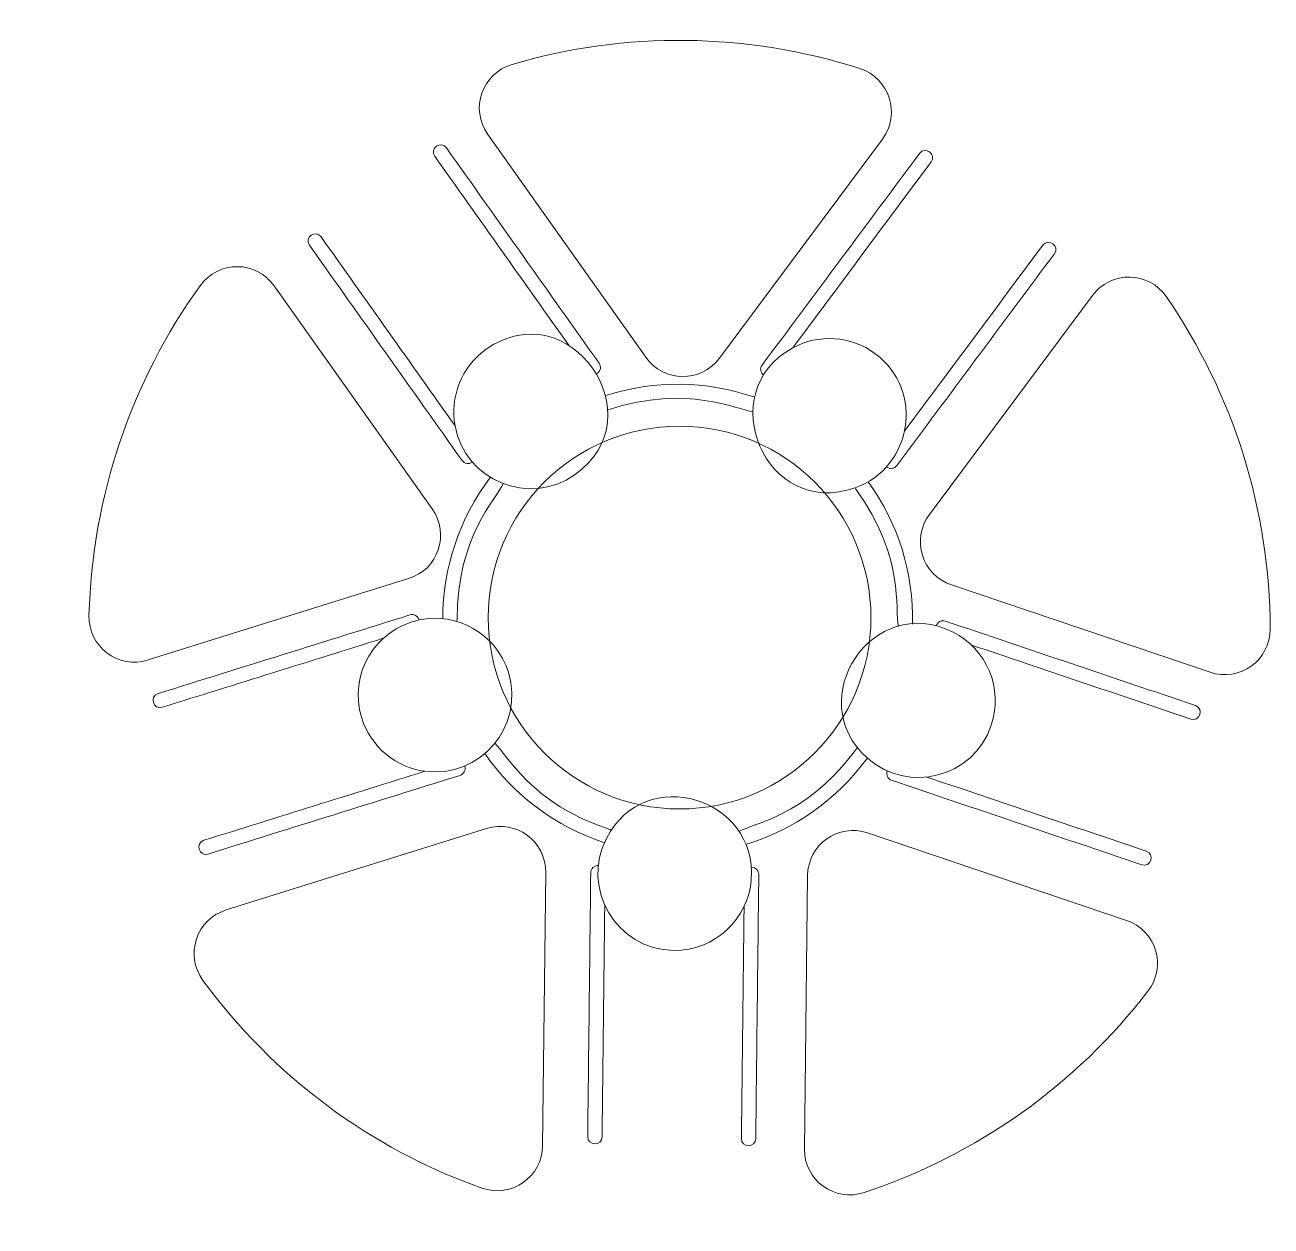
# Model space of a CAD drawing. Header units: centimetres. Extents: x -129.3 to -71.3, y -1.4 to 86.6.
# Drawn here: x -93.001 to -89.814, y 6.585 to 9.656 of the extents above; entities that cross this region are included whole.
import ezdxf

# ---------------------------------------------------------------- set-up
doc = ezdxf.new("R2010")
doc.units = ezdxf.units.CM
doc.header["$MEASUREMENT"] = 0
doc.layers.add('Camada 1', color=7, linetype='Continuous')

msp = doc.modelspace()

# ---------------------------------------------------------------- linework, layer by layer
at = {"layer": 'Camada 1', "color": 250, "lineweight": 20}
msp.add_open_spline([(-99.75825, -1.37179), (-99.75825, -1.37179), (-71.75824, -1.37179), (-71.75824, -1.37179), (-71.75824, -1.37179), (-71.48325, -1.37179), (-71.25825, -1.14679), (-71.25825, -0.87179), (-71.25825, -0.87179), (-71.25825, -0.87179), (-71.25825, 42.12822), (-71.25825, 42.12822), (-71.25825, 42.12822), (-71.25825, 42.40323), (-71.48325, 42.62823), (-71.75824, 42.62823), (-71.75824, 42.62823), (-71.75824, 42.62823), (-99.75825, 42.62823), (-99.75825, 42.62823), (-99.75825, 42.62823), (-100.03324, 42.62823), (-100.25825, 42.40323), (-100.25825, 42.12822), (-100.25825, 42.12822), (-100.25825, 42.12822), (-100.25825, -0.87179), (-100.25825, -0.87179), (-100.25825, -0.87179), (-100.25825, -1.14679), (-100.03324, -1.37179), (-99.75825, -1.37179)], degree=3, knots=[0, 0, 0, 0, 0.1111111, 0.1111111, 0.1111111, 0.1111111, 0.2222222, 0.2222222, 0.2222222, 0.2222222, 0.3333333, 0.3333333, 0.3333333, 0.3333333, 0.4444444, 0.4444444, 0.4444444, 0.4444444, 0.5555556, 0.5555556, 0.5555556, 0.5555556, 0.6666667, 0.6666667, 0.6666667, 0.6666667, 0.7777778, 0.7777778, 0.7777778, 0.7777778, 1, 1, 1, 1], dxfattribs=at)
at = {"layer": 'Camada 1', "lineweight": 9}
for points, knots in [([(-94.23929, 7.46276), (-94.31193, 7.55647), (-94.21574, 7.59602), (-94.27695, 7.70977), (-94.27695, 7.70977), (-94.34021, 7.82732), (-94.28513, 7.7975), (-94.28832, 7.8985), (-94.28832, 7.8985), (-94.29082, 7.9778), (-94.34567, 8.00059), (-94.31941, 8.07545), (-94.31941, 8.07545), (-94.26642, 8.22652), (-94.3271, 8.20227), (-94.32768, 8.2909), (-94.32768, 8.2909), (-94.32809, 8.35461), (-94.26402, 8.38742), (-94.28787, 8.48804), (-94.28787, 8.48804), (-94.31865, 8.61789), (-94.27334, 8.57474), (-94.25023, 8.67336), (-94.25023, 8.67336), (-94.2321, 8.75076), (-94.27894, 8.78702), (-94.23436, 8.85227), (-94.23436, 8.85227), (-94.14408, 8.98443), (-94.20894, 8.97726), (-94.18651, 9.06259), (-94.18651, 9.06259), (-94.17025, 9.12444), (-94.09988, 9.1394), (-94.09701, 9.24259), (-94.09701, 9.24259), (-94.09329, 9.37593), (-94.06054, 9.32274), (-94.01273, 9.41196), (-94.01273, 9.41196), (-93.97522, 9.482), (-94.0111, 9.52895), (-93.95123, 9.5806), (-93.95123, 9.5806), (-93.82986, 9.68533), (-93.89426, 9.69488), (-93.85045, 9.7715), (-93.85045, 9.7715), (-93.81878, 9.82692), (-93.74701, 9.8231), (-93.71743, 9.9221), (-93.71743, 9.9221), (-93.67921, 10.05011), (-93.66133, 9.98996), (-93.59198, 10.06381), (-93.59198, 10.06381), (-93.53792, 10.12137), (-93.56031, 10.17657), (-93.48895, 10.2109), (-93.48895, 10.2109), (-93.34452, 10.28038), (-93.40456, 10.30628), (-93.34241, 10.36912), (-93.34241, 10.36912), (-93.29743, 10.41459), (-93.22912, 10.3922), (-93.17493, 10.48022), (-93.17493, 10.48022), (-93.10492, 10.59394), (-93.10308, 10.53129), (-93.01704, 10.58463), (-93.01704, 10.58463), (-92.94984, 10.62629), (-92.95729, 10.68534), (-92.87951, 10.70008), (-92.87951, 10.70008), (-92.72218, 10.72988), (-92.77327, 10.77032), (-92.69699, 10.815), (-92.69699, 10.815), (-92.64227, 10.84705), (-92.58157, 10.80838), (-92.50632, 10.87918), (-92.50632, 10.87918), (-92.4091, 10.97068), (-92.42357, 10.90975), (-92.32692, 10.93893), (-92.32692, 10.93893), (-92.25101, 10.96187), (-92.24313, 11.02078), (-92.16413, 11.01481), (-92.16413, 11.01481), (-92.00464, 11.00275), (-92.04335, 11.05517), (-91.95815, 11.07859), (-91.95815, 11.07859), (-91.89689, 11.09543), (-91.84839, 11.04228), (-91.75733, 11.09125), (-91.75733, 11.09125), (-91.63987, 11.15444), (-91.66958, 11.09944), (-91.56861, 11.10261), (-91.56861, 11.10261), (-91.48942, 11.10511), (-91.46633, 11.15987), (-91.39167, 11.13369), (-91.39167, 11.13369), (-91.24064, 11.08069), (-91.26453, 11.14145), (-91.1762, 11.14196), (-91.1762, 11.14196), (-91.11244, 11.14231), (-91.0796, 11.0783), (-90.97906, 11.10215), (-90.97906, 11.10215), (-90.84934, 11.13293), (-90.89227, 11.0876), (-90.79374, 11.0645), (-90.79374, 11.0645), (-90.71638, 11.04639), (-90.68012, 11.09321), (-90.61484, 11.04864), (-90.61484, 11.04864), (-90.48265, 10.95839), (-90.4899, 11.0232), (-90.40452, 11.00081), (-90.40452, 11.00081), (-90.34283, 10.98462), (-90.32768, 10.91418), (-90.22452, 10.91131), (-90.22452, 10.91131), (-90.09118, 10.90758), (-90.14438, 10.8748), (-90.05513, 10.82701), (-90.05513, 10.82701), (-89.98499, 10.78946), (-89.93816, 10.82536), (-89.88652, 10.76551), (-89.88652, 10.76551), (-89.78182, 10.64419), (-89.77226, 10.70855), (-89.69561, 10.66472), (-89.69561, 10.66472), (-89.64019, 10.63305), (-89.64402, 10.56126), (-89.54502, 10.53173), (-89.54502, 10.53173), (-89.4171, 10.49357), (-89.47713, 10.47556), (-89.40331, 10.40625), (-89.40331, 10.40625), (-89.34571, 10.35216), (-89.29051, 10.37459), (-89.2562, 10.30322), (-89.2562, 10.30322), (-89.18678, 10.15888), (-89.16081, 10.21883), (-89.09797, 10.15668), (-89.09797, 10.15668), (-89.05265, 10.11184), (-89.07485, 10.04337), (-88.98685, 9.98921), (-88.98685, 9.98921), (-88.87329, 9.91931), (-88.93579, 9.91735), (-88.88249, 9.83135), (-88.88249, 9.83135), (-88.83714, 9.75815), (-88.77841, 9.77663), (-88.76531, 9.68101), (-88.76531, 9.68101), (-88.74456, 9.52959), (-88.63935, 9.57263), (-88.63655, 9.44816), (-88.63655, 9.44816), (-88.63332, 9.30472), (-88.53552, 9.32095), (-88.53454, 9.22132), (-88.53454, 9.22132), (-88.533, 9.0652), (-88.48855, 9.10781), (-88.45882, 9.02687), (-88.45882, 9.02687), (-88.43588, 8.96444), (-88.48932, 8.91624), (-88.41354, 8.81867), (-88.41354, 8.81867), (-88.3409, 8.72512), (-88.43705, 8.68553), (-88.37584, 8.57163), (-88.37584, 8.57163), (-88.31265, 8.45405), (-88.36771, 8.48387), (-88.36449, 8.3829), (-88.36449, 8.3829), (-88.36196, 8.30362), (-88.30726, 8.28069), (-88.3334, 8.20597), (-88.3334, 8.20597), (-88.38637, 8.05461), (-88.32569, 8.07914), (-88.32516, 7.99049), (-88.32516, 7.99049), (-88.32478, 7.9267), (-88.38883, 7.89395), (-88.36494, 7.79336), (-88.36494, 7.79336), (-88.33414, 7.66362), (-88.37959, 7.70649), (-88.40259, 7.60802), (-88.40259, 7.60802), (-88.4207, 7.53055), (-88.37391, 7.4944), (-88.41845, 7.42912), (-88.41845, 7.42912), (-88.50874, 7.29682), (-88.44387, 7.30415), (-88.46631, 7.2188), (-88.46631, 7.2188), (-88.48255, 7.15707), (-88.55293, 7.14198), (-88.55578, 7.0388), (-88.55578, 7.0388), (-88.55945, 6.90558), (-88.59231, 6.95861), (-88.6401, 6.86942), (-88.6401, 6.86942), (-88.67765, 6.79932), (-88.64175, 6.75241), (-88.7016, 6.7008), (-88.7016, 6.7008), (-88.82282, 6.59626), (-88.75862, 6.58637), (-88.80236, 6.50989), (-88.80236, 6.50989), (-88.83406, 6.45447), (-88.90587, 6.45823), (-88.93538, 6.35931), (-88.93538, 6.35931), (-88.97355, 6.23138), (-88.99161, 6.29141), (-89.06084, 6.2176), (-89.06084, 6.2176), (-89.11498, 6.15989), (-89.09251, 6.10478), (-89.1639, 6.07047), (-89.1639, 6.07047), (-89.30815, 6.00115), (-89.2483, 5.97502), (-89.31042, 5.91226), (-89.31042, 5.91226), (-89.35536, 5.86685), (-89.42383, 5.88908), (-89.47792, 5.80116), (-89.47792, 5.80116), (-89.54786, 5.68748), (-89.54974, 5.75012), (-89.63578, 5.69675), (-89.63578, 5.69675), (-89.70303, 5.65503), (-89.69556, 5.59602), (-89.77334, 5.58131), (-89.77334, 5.58131), (-89.93055, 5.5516), (-89.87978, 5.51082), (-89.95586, 5.46639), (-89.95586, 5.46639), (-90.01071, 5.43435), (-90.07134, 5.47306), (-90.1465, 5.40226), (-90.1465, 5.40226), (-90.24359, 5.31077), (-90.22905, 5.37172), (-90.3259, 5.34246), (-90.3259, 5.34246), (-90.40167, 5.31957), (-90.40971, 5.26062), (-90.4887, 5.26656), (-90.4887, 5.26656), (-90.64835, 5.27856), (-90.60947, 5.22617), (-90.6947, 5.20281), (-90.6947, 5.20281), (-90.75605, 5.186), (-90.80445, 5.23923), (-90.89547, 5.1902), (-90.89547, 5.1902), (-91.01304, 5.12688), (-90.98318, 5.18196), (-91.08424, 5.17877), (-91.08424, 5.17877), (-91.16355, 5.17627), (-91.18642, 5.12148), (-91.26117, 5.14769), (-91.26117, 5.14769), (-91.41234, 5.20068), (-91.38822, 5.1399), (-91.47662, 5.13942), (-91.47662, 5.13942), (-91.54042, 5.13907), (-91.57317, 5.20308), (-91.67378, 5.17924), (-91.67378, 5.17924), (-91.80362, 5.14847), (-91.76049, 5.19382), (-91.8591, 5.21688), (-91.8591, 5.21688), (-91.9365, 5.23497), (-91.97271, 5.18818), (-92.03799, 5.23275), (-92.03799, 5.23275), (-92.17014, 5.32298), (-92.16292, 5.25816), (-92.24833, 5.28057), (-92.24833, 5.28057), (-92.31001, 5.29676), (-92.32504, 5.36717), (-92.42834, 5.37009), (-92.42834, 5.37009), (-92.56181, 5.37386), (-92.50843, 5.4066), (-92.59772, 5.45438), (-92.59772, 5.45438), (-92.66782, 5.49188), (-92.71478, 5.45607), (-92.76632, 5.51589), (-92.76632, 5.51589), (-92.87078, 5.63712), (-92.8808, 5.57291), (-92.95723, 5.61665), (-92.95723, 5.61665), (-93.01255, 5.64829), (-93.00889, 5.72014), (-93.10783, 5.74968), (-93.10783, 5.74968), (-93.23569, 5.78784), (-93.17572, 5.80579), (-93.24951, 5.87513), (-93.24951, 5.87513), (-93.30717, 5.9293), (-93.36228, 5.90673), (-93.39664, 5.97819), (-93.39664, 5.97819), (-93.46608, 6.12256), (-93.49204, 6.06254), (-93.55488, 6.12473), (-93.55488, 6.12473), (-93.60024, 6.16962), (-93.57802, 6.23812), (-93.66592, 6.29221), (-93.66592, 6.29221), (-93.77967, 6.3622), (-93.71696, 6.36409), (-93.77035, 6.45007), (-93.77035, 6.45007), (-93.81218, 6.51741), (-93.87106, 6.50972), (-93.8858, 6.5876), (-93.8858, 6.5876), (-93.91556, 6.74489), (-93.95603, 6.69381), (-94.00072, 6.77013), (-94.00072, 6.77013), (-94.03279, 6.82492), (-93.99407, 6.88558), (-94.06489, 6.96081), (-94.06489, 6.96081), (-94.1564, 7.05803), (-94.09548, 7.04352), (-94.12465, 7.1402), (-94.12465, 7.1402), (-94.14751, 7.21595), (-94.20647, 7.22392), (-94.20054, 7.30297), (-94.20054, 7.30297), (-94.19567, 7.3678), (-94.19087, 7.4005), (-94.23929, 7.46276)], [0, 0, 0, 0, 0.0104167, 0.0104167, 0.0104167, 0.0104167, 0.0208333, 0.0208333, 0.0208333, 0.0208333, 0.03125, 0.03125, 0.03125, 0.03125, 0.0416667, 0.0416667, 0.0416667, 0.0416667, 0.0520833, 0.0520833, 0.0520833, 0.0520833, 0.0625, 0.0625, 0.0625, 0.0625, 0.0729167, 0.0729167, 0.0729167, 0.0729167, 0.0833333, 0.0833333, 0.0833333, 0.0833333, 0.09375, 0.09375, 0.09375, 0.09375, 0.1041667, 0.1041667, 0.1041667, 0.1041667, 0.1145833, 0.1145833, 0.1145833, 0.1145833, 0.125, 0.125, 0.125, 0.125, 0.1354167, 0.1354167, 0.1354167, 0.1354167, 0.1458333, 0.1458333, 0.1458333, 0.1458333, 0.15625, 0.15625, 0.15625, 0.15625, 0.1666667, 0.1666667, 0.1666667, 0.1666667, 0.1770833, 0.1770833, 0.1770833, 0.1770833, 0.1875, 0.1875, 0.1875, 0.1875, 0.1979167, 0.1979167, 0.1979167, 0.1979167, 0.2083333, 0.2083333, 0.2083333, 0.2083333, 0.21875, 0.21875, 0.21875, 0.21875, 0.2291667, 0.2291667, 0.2291667, 0.2291667, 0.2395833, 0.2395833, 0.2395833, 0.2395833, 0.25, 0.25, 0.25, 0.25, 0.2604167, 0.2604167, 0.2604167, 0.2604167, 0.2708333, 0.2708333, 0.2708333, 0.2708333, 0.28125, 0.28125, 0.28125, 0.28125, 0.2916667, 0.2916667, 0.2916667, 0.2916667, 0.3020833, 0.3020833, 0.3020833, 0.3020833, 0.3125, 0.3125, 0.3125, 0.3125, 0.3229167, 0.3229167, 0.3229167, 0.3229167, 0.3333333, 0.3333333, 0.3333333, 0.3333333, 0.34375, 0.34375, 0.34375, 0.34375, 0.3541667, 0.3541667, 0.3541667, 0.3541667, 0.3645833, 0.3645833, 0.3645833, 0.3645833, 0.375, 0.375, 0.375, 0.375, 0.3854167, 0.3854167, 0.3854167, 0.3854167, 0.3958333, 0.3958333, 0.3958333, 0.3958333, 0.40625, 0.40625, 0.40625, 0.40625, 0.4166667, 0.4166667, 0.4166667, 0.4166667, 0.4270833, 0.4270833, 0.4270833, 0.4270833, 0.4375, 0.4375, 0.4375, 0.4375, 0.4479167, 0.4479167, 0.4479167, 0.4479167, 0.4583333, 0.4583333, 0.4583333, 0.4583333, 0.46875, 0.46875, 0.46875, 0.46875, 0.4791667, 0.4791667, 0.4791667, 0.4791667, 0.4895833, 0.4895833, 0.4895833, 0.4895833, 0.5, 0.5, 0.5, 0.5, 0.5104167, 0.5104167, 0.5104167, 0.5104167, 0.5208333, 0.5208333, 0.5208333, 0.5208333, 0.53125, 0.53125, 0.53125, 0.53125, 0.5416667, 0.5416667, 0.5416667, 0.5416667, 0.5520833, 0.5520833, 0.5520833, 0.5520833, 0.5625, 0.5625, 0.5625, 0.5625, 0.5729167, 0.5729167, 0.5729167, 0.5729167, 0.5833333, 0.5833333, 0.5833333, 0.5833333, 0.59375, 0.59375, 0.59375, 0.59375, 0.6041667, 0.6041667, 0.6041667, 0.6041667, 0.6145833, 0.6145833, 0.6145833, 0.6145833, 0.625, 0.625, 0.625, 0.625, 0.6354167, 0.6354167, 0.6354167, 0.6354167, 0.6458333, 0.6458333, 0.6458333, 0.6458333, 0.65625, 0.65625, 0.65625, 0.65625, 0.6666667, 0.6666667, 0.6666667, 0.6666667, 0.6770833, 0.6770833, 0.6770833, 0.6770833, 0.6875, 0.6875, 0.6875, 0.6875, 0.6979167, 0.6979167, 0.6979167, 0.6979167, 0.7083333, 0.7083333, 0.7083333, 0.7083333, 0.71875, 0.71875, 0.71875, 0.71875, 0.7291667, 0.7291667, 0.7291667, 0.7291667, 0.7395833, 0.7395833, 0.7395833, 0.7395833, 0.75, 0.75, 0.75, 0.75, 0.7604167, 0.7604167, 0.7604167, 0.7604167, 0.7708333, 0.7708333, 0.7708333, 0.7708333, 0.78125, 0.78125, 0.78125, 0.78125, 0.7916667, 0.7916667, 0.7916667, 0.7916667, 0.8020833, 0.8020833, 0.8020833, 0.8020833, 0.8125, 0.8125, 0.8125, 0.8125, 0.8229167, 0.8229167, 0.8229167, 0.8229167, 0.8333333, 0.8333333, 0.8333333, 0.8333333, 0.84375, 0.84375, 0.84375, 0.84375, 0.8541667, 0.8541667, 0.8541667, 0.8541667, 0.8645833, 0.8645833, 0.8645833, 0.8645833, 0.875, 0.875, 0.875, 0.875, 0.8854167, 0.8854167, 0.8854167, 0.8854167, 0.8958333, 0.8958333, 0.8958333, 0.8958333, 0.90625, 0.90625, 0.90625, 0.90625, 0.9166667, 0.9166667, 0.9166667, 0.9166667, 0.9270833, 0.9270833, 0.9270833, 0.9270833, 0.9375, 0.9375, 0.9375, 0.9375, 0.9479167, 0.9479167, 0.9479167, 0.9479167, 0.9583333, 0.9583333, 0.9583333, 0.9583333, 0.96875, 0.96875, 0.96875, 0.96875, 0.9791667, 0.9791667, 0.9791667, 0.9791667, 1, 1, 1, 1]), ([(-91.75491, 9.55506), (-91.4645, 9.64084), (-91.15399, 9.63682), (-90.86562, 9.54459), (-90.86562, 9.54459), (-90.78919, 9.52013), (-90.75975, 9.42853), (-90.80767, 9.36414), (-90.80767, 9.36414), (-90.80767, 9.36414), (-91.22448, 8.80408), (-91.22448, 8.80408), (-91.22448, 8.80408), (-91.27192, 8.74036), (-91.36692, 8.74142), (-91.41289, 8.80626), (-91.41289, 8.80626), (-91.41289, 8.80626), (-91.81692, 9.37601), (-91.81692, 9.37601), (-91.81692, 9.37601), (-91.86332, 9.44144), (-91.83184, 9.53233), (-91.75491, 9.55506)], [0, 0, 0, 0, 0.1428571, 0.1428571, 0.1428571, 0.1428571, 0.2857143, 0.2857143, 0.2857143, 0.2857143, 0.4285714, 0.4285714, 0.4285714, 0.4285714, 0.5714286, 0.5714286, 0.5714286, 0.5714286, 0.7142857, 0.7142857, 0.7142857, 0.7142857, 1, 1, 1, 1]), ([(-92.83697, 8.14662), (-92.82862, 8.44929), (-92.72969, 8.74361), (-92.55267, 8.98932), (-92.55267, 8.98932), (-92.50578, 9.05441), (-92.40958, 9.05408), (-92.36318, 8.98863), (-92.36318, 8.98863), (-92.36318, 8.98863), (-91.95915, 8.4189), (-91.95915, 8.4189), (-91.95915, 8.4189), (-91.91318, 8.35405), (-91.94361, 8.26404), (-92.01943, 8.24037), (-92.01943, 8.24037), (-92.01943, 8.24037), (-92.68583, 8.03225), (-92.68583, 8.03225), (-92.68583, 8.03225), (-92.76245, 8.00832), (-92.83914, 8.06638), (-92.83697, 8.14662)], [0, 0, 0, 0, 0.1428571, 0.1428571, 0.1428571, 0.1428571, 0.2857143, 0.2857143, 0.2857143, 0.2857143, 0.4285714, 0.4285714, 0.4285714, 0.4285714, 0.5714286, 0.5714286, 0.5714286, 0.5714286, 0.7142857, 0.7142857, 0.7142857, 0.7142857, 1, 1, 1, 1]), ([(-90.08102, 8.96069), (-89.90909, 8.71023), (-89.81671, 8.41556), (-89.81587, 8.11166), (-89.81587, 8.11166), (-89.81565, 8.03152), (-89.89366, 7.97539), (-89.96959, 8.00103), (-89.96959, 8.00103), (-89.96959, 8.00103), (-90.63111, 8.22442), (-90.63111, 8.22442), (-90.63111, 8.22442), (-90.7064, 8.24983), (-90.73474, 8.34054), (-90.68728, 8.4043), (-90.68728, 8.4043), (-90.68728, 8.4043), (-90.27045, 8.9643), (-90.27045, 8.9643), (-90.27045, 8.9643), (-90.22257, 9.02867), (-90.1264, 9.02681), (-90.08102, 8.96069)], [0, 0, 0, 0, 0.1428571, 0.1428571, 0.1428571, 0.1428571, 0.2857143, 0.2857143, 0.2857143, 0.2857143, 0.4285714, 0.4285714, 0.4285714, 0.4285714, 0.5714286, 0.5714286, 0.5714286, 0.5714286, 0.7142857, 0.7142857, 0.7142857, 0.7142857, 1, 1, 1, 1]), ([(-91.32642, 8.63008), (-91.05613, 8.63008), (-90.83701, 8.41098), (-90.83701, 8.14068), (-90.83701, 8.14068), (-90.83701, 7.87039), (-91.05613, 7.65127), (-91.32642, 7.65127), (-91.32642, 7.65127), (-91.59671, 7.65127), (-91.81583, 7.87039), (-91.81583, 8.14068), (-91.81583, 8.14068), (-91.81583, 8.41098), (-91.59671, 8.63008), (-91.32642, 8.63008)], [0, 0, 0, 0, 0.2, 0.2, 0.2, 0.2, 0.4, 0.4, 0.4, 0.4, 0.6, 0.6, 0.6, 0.6, 1, 1, 1, 1]), ([(-91.83194, 6.68198), (-92.11841, 6.78327), (-92.36596, 6.96798), (-92.54545, 7.21307), (-92.54545, 7.21307), (-92.59285, 7.27778), (-92.56275, 7.36913), (-92.48618, 7.39303), (-92.48618, 7.39303), (-92.48618, 7.39303), (-91.81983, 7.60114), (-91.81983, 7.60114), (-91.81983, 7.60114), (-91.74399, 7.62484), (-91.66774, 7.56812), (-91.66866, 7.48864), (-91.66866, 7.48864), (-91.66866, 7.48864), (-91.67669, 6.79046), (-91.67669, 6.79046), (-91.67669, 6.79046), (-91.67762, 6.71034), (-91.75637, 6.65527), (-91.83194, 6.68198)], [0, 0, 0, 0, 0.1428571, 0.1428571, 0.1428571, 0.1428571, 0.2857143, 0.2857143, 0.2857143, 0.2857143, 0.4285714, 0.4285714, 0.4285714, 0.4285714, 0.5714286, 0.5714286, 0.5714286, 0.5714286, 0.7142857, 0.7142857, 0.7142857, 0.7142857, 1, 1, 1, 1]), ([(-90.12849, 7.18517), (-90.31258, 6.94575), (-90.56732, 6.76511), (-90.85417, 6.67057), (-90.85417, 6.67057), (-90.93039, 6.64546), (-91.00801, 6.70228), (-91.00708, 6.78252), (-91.00708, 6.78252), (-91.00708, 6.78252), (-90.99905, 7.48094), (-90.99905, 7.48094), (-90.99905, 7.48094), (-90.99813, 7.56042), (-90.92065, 7.61537), (-90.84534, 7.58994), (-90.84534, 7.58994), (-90.84534, 7.58994), (-90.18356, 7.3665), (-90.18356, 7.3665), (-90.18356, 7.3665), (-90.10754, 7.34084), (-90.07959, 7.2488), (-90.12849, 7.18517)], [0, 0, 0, 0, 0.1428571, 0.1428571, 0.1428571, 0.1428571, 0.2857143, 0.2857143, 0.2857143, 0.2857143, 0.4285714, 0.4285714, 0.4285714, 0.4285714, 0.5714286, 0.5714286, 0.5714286, 0.5714286, 0.7142857, 0.7142857, 0.7142857, 0.7142857, 1, 1, 1, 1])]:
    msp.add_open_spline(points, degree=3, knots=knots, dxfattribs=at)
at = {"layer": 'Camada 1', "color": 140, "lineweight": 9}
for points, knots in [([(-91.60992, 8.83716), (-91.72413, 8.99819), (-91.83835, 9.15925), (-91.95255, 9.3203), (-91.95255, 9.3203), (-91.96652, 9.34), (-91.93657, 9.36124), (-91.9226, 9.34154), (-91.9226, 9.34154), (-91.79243, 9.15796), (-91.66225, 8.97438), (-91.53207, 8.79082), (-91.53207, 8.79082), (-91.52623, 8.78257), (-91.52818, 8.77108), (-91.5372, 8.76473)], [0, 0, 0, 0, 0.2, 0.2, 0.2, 0.2, 0.4, 0.4, 0.4, 0.4, 0.6, 0.6, 0.6, 0.6, 1, 1, 1, 1]), ([(-91.11136, 8.76009), (-91.11985, 8.76644), (-91.12154, 8.77796), (-91.1155, 8.78606), (-91.1155, 8.78606), (-90.98097, 8.96645), (-90.84697, 9.14724), (-90.71244, 9.32763), (-90.71244, 9.32763), (-90.69801, 9.347), (-90.66858, 9.32503), (-90.68303, 9.30567), (-90.68303, 9.30567), (-90.80102, 9.14743), (-90.91863, 8.9889), (-91.03654, 8.8306)], [0, 0, 0, 0, 0.2, 0.2, 0.2, 0.2, 0.4, 0.4, 0.4, 0.4, 0.6, 0.6, 0.6, 0.6, 1, 1, 1, 1]), ([(-91.85667, 8.53814), (-91.86529, 8.53201), (-91.8768, 8.53397), (-91.88264, 8.54221), (-91.88264, 8.54221), (-92.01281, 8.72579), (-92.14299, 8.90935), (-92.27316, 9.09292), (-92.27316, 9.09292), (-92.28714, 9.11262), (-92.25719, 9.13386), (-92.24323, 9.11416), (-92.24323, 9.11416), (-92.12902, 8.95312), (-92.01481, 8.79207), (-91.90061, 8.63101)], [0, 0, 0, 0, 0.2, 0.2, 0.2, 0.2, 0.4, 0.4, 0.4, 0.4, 0.6, 0.6, 0.6, 0.6, 1, 1, 1, 1]), ([(-90.75076, 8.61766), (-90.63281, 8.77606), (-90.51514, 8.93469), (-90.3971, 9.09297), (-90.3971, 9.09297), (-90.38265, 9.11233), (-90.35323, 9.09039), (-90.36767, 9.07104), (-90.36767, 9.07104), (-90.50221, 8.89062), (-90.63622, 8.70982), (-90.77077, 8.5294), (-90.77077, 8.5294), (-90.77679, 8.5213), (-90.78834, 8.51963), (-90.79714, 8.52623)], [0, 0, 0, 0, 0.2, 0.2, 0.2, 0.2, 0.4, 0.4, 0.4, 0.4, 0.6, 0.6, 0.6, 0.6, 1, 1, 1, 1]), ([(-91.82098, 8.82675), (-91.61007, 8.97631), (-91.38296, 8.65573), (-91.59371, 8.50628), (-91.59371, 8.50628), (-91.71225, 8.42222), (-91.87508, 8.49181), (-91.90059, 8.63099), (-91.90059, 8.63099), (-91.91392, 8.7038), (-91.88535, 8.78109), (-91.82098, 8.82675)], [0, 0, 0, 0, 0.25, 0.25, 0.25, 0.25, 0.5, 0.5, 0.5, 0.5, 1, 1, 1, 1]), ([(-90.82586, 8.81532), (-90.69818, 8.72025), (-90.73193, 8.52403), (-90.8775, 8.47255), (-90.8775, 8.47255), (-91.10742, 8.39125), (-91.24417, 8.71842), (-91.03659, 8.83055), (-91.03659, 8.83055), (-90.97147, 8.8657), (-90.88912, 8.86242), (-90.82586, 8.81532)], [0, 0, 0, 0, 0.25, 0.25, 0.25, 0.25, 0.5, 0.5, 0.5, 0.5, 1, 1, 1, 1]), ([(-91.13935, 8.6675), (-91.17902, 8.67112), (-91.30546, 8.73844), (-91.50659, 8.67275), (-91.50659, 8.67275), (-91.50804, 8.67227), (-91.50952, 8.67199), (-91.51096, 8.67189)], [0, 0, 0, 0, 0.3333333, 0.3333333, 0.3333333, 0.3333333, 1, 1, 1, 1]), ([(-91.77738, 8.48294), (-91.79487, 8.44327), (-91.89548, 8.34898), (-91.89564, 8.13522), (-91.89564, 8.13522), (-91.89565, 8.1337), (-91.89582, 8.13222), (-91.89617, 8.1308)], [0, 0, 0, 0, 0.3333333, 0.3333333, 0.3333333, 0.3333333, 1, 1, 1, 1]), ([(-90.76669, 8.11783), (-90.77642, 8.16117), (-90.74937, 8.29436), (-90.87537, 8.46875), (-90.87537, 8.46875), (-90.87624, 8.46994), (-90.87694, 8.47123), (-90.8775, 8.47255)], [0, 0, 0, 0, 0.3333333, 0.3333333, 0.3333333, 0.3333333, 1, 1, 1, 1]), ([(-90.5292, 7.86538), (-90.57485, 7.73012), (-90.74264, 7.68937), (-90.84594, 7.78142), (-90.84594, 7.78142), (-91.01541, 7.93243), (-90.83168, 8.20645), (-90.62695, 8.10366), (-90.62695, 8.10366), (-90.54138, 8.06067), (-90.49734, 7.95985), (-90.5292, 7.86538)], [0, 0, 0, 0, 0.25, 0.25, 0.25, 0.25, 0.5, 0.5, 0.5, 0.5, 1, 1, 1, 1]), ([(-92.08411, 8.08771), (-92.27251, 8.02879), (-92.46103, 7.97028), (-92.64941, 7.91121), (-92.64941, 7.91121), (-92.67245, 7.90401), (-92.68343, 7.93904), (-92.66038, 7.94626), (-92.66038, 7.94626), (-92.44564, 8.01355), (-92.2307, 8.08022), (-92.01595, 8.14752), (-92.01595, 8.14752), (-92.0063, 8.15055), (-91.99596, 8.14514), (-91.99266, 8.13457)], [0, 0, 0, 0, 0.2, 0.2, 0.2, 0.2, 0.4, 0.4, 0.4, 0.4, 0.6, 0.6, 0.6, 0.6, 1, 1, 1, 1]), ([(-92.13937, 7.88386), (-92.17417, 7.99535), (-92.1049, 8.11054), (-91.99272, 8.13455), (-91.99272, 8.13455), (-91.8946, 8.15555), (-91.79487, 8.09865), (-91.76436, 8.00095), (-91.76436, 8.00095), (-91.72103, 7.86223), (-91.83753, 7.72898), (-91.97765, 7.74761), (-91.97765, 7.74761), (-92.05107, 7.75738), (-92.11584, 7.80847), (-92.13937, 7.88386)], [0, 0, 0, 0, 0.2, 0.2, 0.2, 0.2, 0.4, 0.4, 0.4, 0.4, 0.6, 0.6, 0.6, 0.6, 1, 1, 1, 1]), ([(-90.66998, 8.11982), (-90.6666, 8.12985), (-90.65616, 8.13502), (-90.64657, 8.13178), (-90.64657, 8.13178), (-90.43338, 8.05974), (-90.22014, 7.98784), (-90.00695, 7.9158), (-90.00695, 7.9158), (-89.98416, 7.9081), (-89.99589, 7.87332), (-90.01869, 7.88104), (-90.01869, 7.88104), (-90.20573, 7.94423), (-90.3928, 8.00732), (-90.57983, 8.07049)], [0, 0, 0, 0, 0.2, 0.2, 0.2, 0.2, 0.4, 0.4, 0.4, 0.4, 0.6, 0.6, 0.6, 0.6, 1, 1, 1, 1]), ([(-91.79882, 7.8192), (-91.76774, 7.79129), (-91.70746, 7.66432), (-91.50478, 7.59917), (-91.50478, 7.59917), (-91.50332, 7.5987), (-91.50195, 7.59808), (-91.50071, 7.5973)], [0, 0, 0, 0, 0.3333333, 0.3333333, 0.3333333, 0.3333333, 1, 1, 1, 1]), ([(-91.17421, 7.59344), (-91.13667, 7.61552), (-91.00914, 7.63135), (-90.88581, 7.78955), (-90.88581, 7.78955), (-90.88581, 7.78955), (-90.87104, 7.80842), (-90.87104, 7.80842)], [0, 0, 0, 0, 0.3333333, 0.3333333, 0.3333333, 0.3333333, 1, 1, 1, 1]), ([(-91.8759, 7.76072), (-91.87274, 7.75065), (-91.87814, 7.74029), (-91.88778, 7.73728), (-91.88778, 7.73728), (-92.10252, 7.66999), (-92.31748, 7.60335), (-92.53222, 7.53606), (-92.53222, 7.53606), (-92.55527, 7.52884), (-92.56625, 7.56387), (-92.54318, 7.57109), (-92.54318, 7.57109), (-92.35476, 7.63014), (-92.16614, 7.68867), (-91.97767, 7.74761)], [0, 0, 0, 0, 0.2, 0.2, 0.2, 0.2, 0.4, 0.4, 0.4, 0.4, 0.6, 0.6, 0.6, 0.6, 1, 1, 1, 1]), ([(-91.341, 7.28967), (-91.48902, 7.2914), (-91.57901, 7.4483), (-91.51364, 7.57564), (-91.51364, 7.57564), (-91.41448, 7.76878), (-91.12641, 7.67946), (-91.14296, 7.47042), (-91.14296, 7.47042), (-91.15092, 7.36972), (-91.23613, 7.28844), (-91.341, 7.28967)], [0, 0, 0, 0, 0.25, 0.25, 0.25, 0.25, 0.5, 0.5, 0.5, 0.5, 1, 1, 1, 1]), ([(-90.69385, 7.73287), (-90.50679, 7.66969), (-90.3197, 7.60657), (-90.13264, 7.54337), (-90.13264, 7.54337), (-90.10986, 7.53568), (-90.12158, 7.50089), (-90.14441, 7.5086), (-90.14441, 7.5086), (-90.35761, 7.58063), (-90.57085, 7.65256), (-90.78408, 7.72462), (-90.78408, 7.72462), (-90.79365, 7.72785), (-90.79882, 7.73829), (-90.79527, 7.74874)], [0, 0, 0, 0, 0.2, 0.2, 0.2, 0.2, 0.4, 0.4, 0.4, 0.4, 0.6, 0.6, 0.6, 0.6, 1, 1, 1, 1]), ([(-91.51786, 7.40533), (-91.52011, 7.2079), (-91.52244, 7.01046), (-91.52466, 6.81305), (-91.52466, 6.81305), (-91.52492, 6.78898), (-91.56164, 6.7894), (-91.56136, 6.81344), (-91.56136, 6.81344), (-91.55882, 7.0385), (-91.55616, 7.26352), (-91.55363, 7.48855), (-91.55363, 7.48855), (-91.55352, 7.49867), (-91.54518, 7.50682), (-91.53412, 7.50666)], [0, 0, 0, 0, 0.2, 0.2, 0.2, 0.2, 0.4, 0.4, 0.4, 0.4, 0.6, 0.6, 0.6, 0.6, 1, 1, 1, 1]), ([(-91.1425, 7.5022), (-91.13191, 7.5021), (-91.12375, 7.49375), (-91.12387, 7.48365), (-91.12387, 7.48365), (-91.12641, 7.25862), (-91.12906, 7.03358), (-91.13162, 6.80856), (-91.13162, 6.80856), (-91.1319, 6.78449), (-91.16858, 6.78492), (-91.16832, 6.80895), (-91.16832, 6.80895), (-91.16608, 7.00639), (-91.16375, 7.20385), (-91.1615, 7.40127)], [0, 0, 0, 0, 0.2, 0.2, 0.2, 0.2, 0.4, 0.4, 0.4, 0.4, 0.6, 0.6, 0.6, 0.6, 1, 1, 1, 1])]:
    msp.add_open_spline(points, degree=3, knots=knots, dxfattribs=at)
for points in [[(-91.51539, 8.70848), (-91.39129, 8.74846), (-91.25713, 8.7466), (-91.1341, 8.70399)], [(-91.93234, 8.13791), (-91.93185, 8.26814), (-91.88924, 8.39536), (-91.81047, 8.49924)], [(-90.84404, 8.48805), (-90.7674, 8.38161), (-90.72763, 8.2552), (-90.73037, 8.12412)], [(-91.51866, 7.5651), (-91.64326, 7.60587), (-91.74941, 7.68523), (-91.82451, 7.79275)], [(-90.84594, 7.78142), (-90.92274, 7.6765), (-91.03261, 7.59856), (-91.15703, 7.56081)]]:
    msp.add_open_spline(points, degree=3, dxfattribs=at)

doc.saveas('drawing.dxf')
